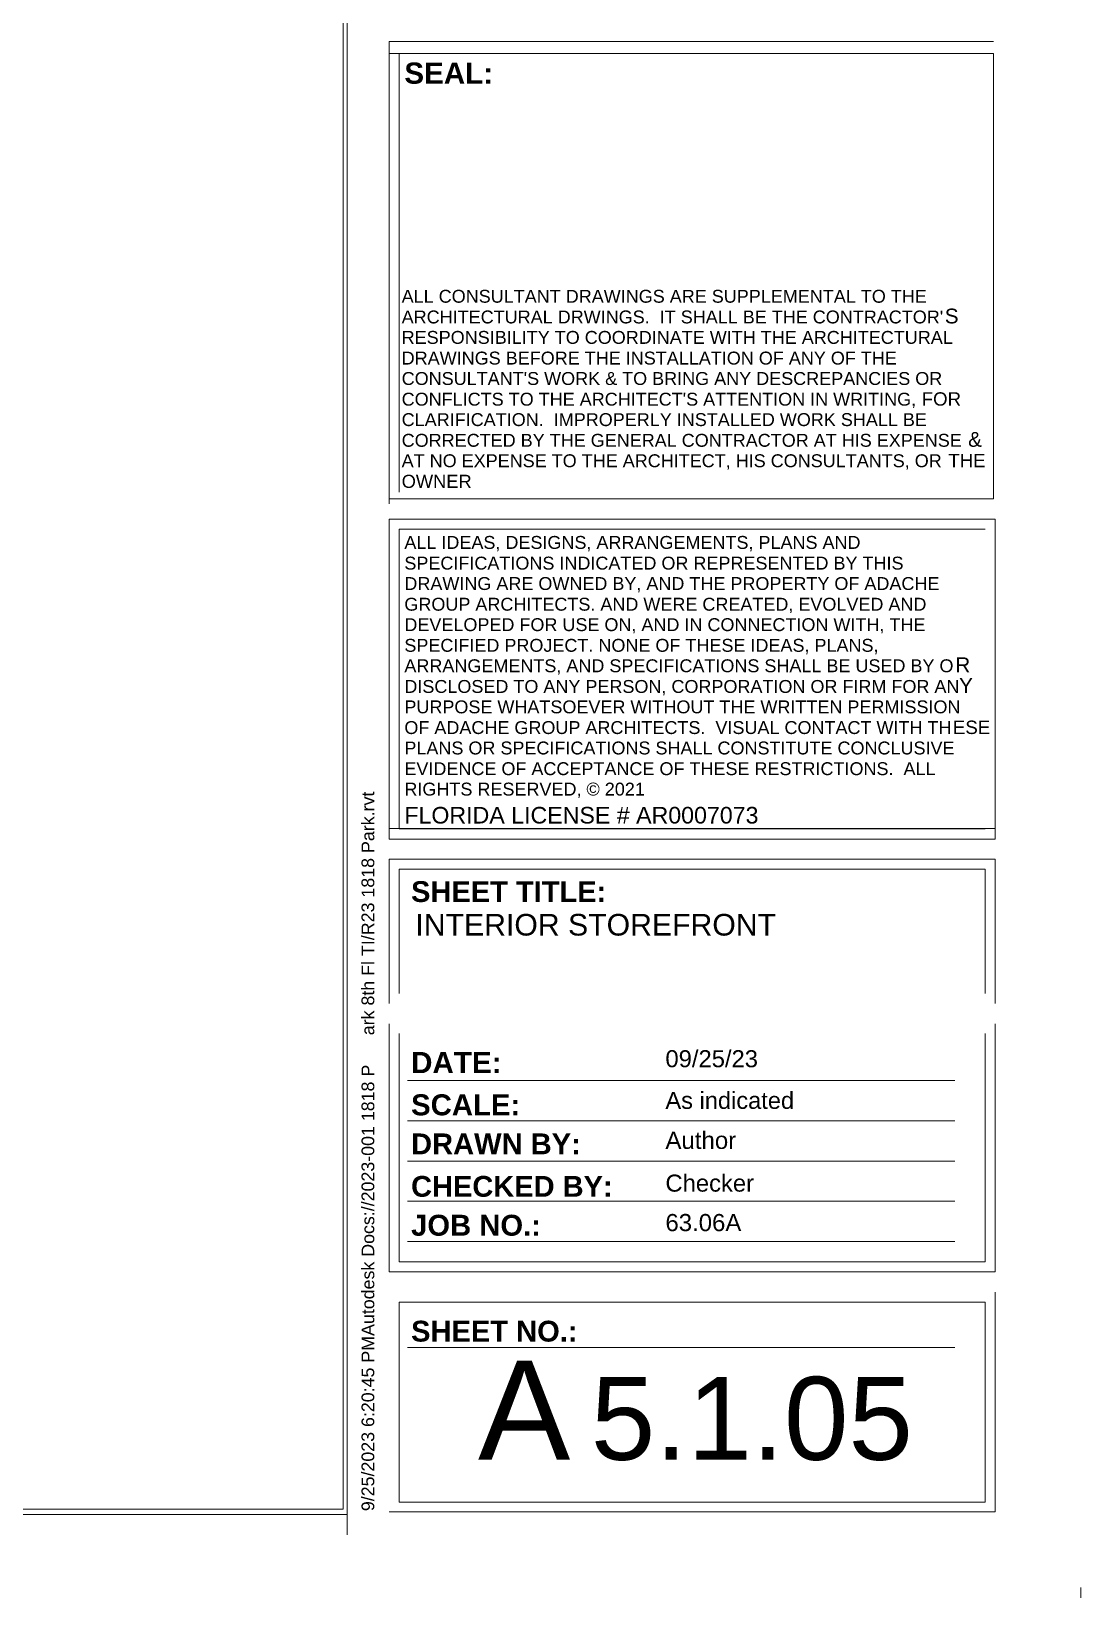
# Model space of a CAD drawing. Header units: inches. Extents: x -6061 to 13621, y -296 to 7483.
# Drawn here: x 13308.1 to 13621, y -233.4 to 233.5 of the extents above; entities that cross this region are included whole.
import ezdxf

# ---------------------------------------------------------------- set-up
doc = ezdxf.new("R2010")
doc.units = ezdxf.units.IN
doc.header["$MEASUREMENT"] = 0
doc.layers.get('0').update_dxf_attribs({"linetype": 'CONTINUOUS'})
doc.styles.add('Arial$001H0', font='arial.ttf')
doc.styles.add('Arial$101H0', font='arialbd.ttf')

msp = doc.modelspace()

# ---------------------------------------------------------------- linework, layer by layer
at = {"color": 7, "linetype": 'Continuous', "lineweight": 9, "true_color": 0x000007}
for p, q in [((13401.05302, 893.58786), (13401.05302, -207.01576)), ((13402.25438, -208.61757), (13402.25438, 895.18967)), ((13594.95212, 230.43854), (13414.82859, 230.43854)), ((13414.82859, 230.43854), (13414.82859, 92.60279)), ((13417.79194, 96.12677), (13417.79194, 226.91456)), ((13417.79194, 226.91456), (13591.98877, 226.91456)), ((13595.43266, 88.11772), (13414.82859, 88.11772)), ((13414.82859, 88.11772), (13414.82859, -7.27006)), ((13417.79194, -4.22662), (13417.79194, 85.07429)), ((13417.79194, 85.07429), (13592.46931, 85.07429)), ((13595.43266, -7.27006), (13595.43266, 88.11772)), ((13592.46931, -4.22662), (13417.79194, -4.22662)), ((13414.82859, -7.27006), (13595.43266, -7.27006)), ((13595.43266, -13.27685), (13414.82859, -13.27685)), ((13414.82859, -13.27685), (13414.82859, -56.28544)), ((13595.43266, -56.28544), (13595.43266, -13.27685)), ((13417.79194, -53.32209), (13417.79194, -16.24019)), ((13417.79194, -16.24019), (13592.46931, -16.24019)), ((13592.46931, -16.24019), (13592.46931, -53.32209)), ((13414.82859, -62.29223), (13414.82859, -136.29585)), ((13417.79194, -133.25241), (13417.79194, -65.25558)), ((13592.46931, -65.25558), (13592.46931, -133.25241)), ((13595.43266, -136.29585), (13595.43266, -62.29223)), ((13592.46931, -133.25241), (13417.79194, -133.25241)), ((13414.82859, -136.29585), (13595.43266, -136.29585)), ((13595.43266, -207.81666), (13595.43266, -142.30264)), ((13417.79194, -204.85332), (13417.79194, -145.26599)), ((13417.79194, -145.26599), (13592.46931, -145.26599)), ((13592.46931, -145.26599), (13592.46931, -204.85332)), ((13592.46931, -204.85332), (13417.79194, -204.85332)), ((11961.58651, -208.61757), (13402.25438, -208.61757)), ((13401.05302, -207.01576), (11963.18832, -207.01576)), ((13414.82859, -207.81666), (13595.43266, -207.81666))]:
    msp.add_line(p, q, dxfattribs=at)
at = {"color": 8, "linetype": 'Continuous', "lineweight": 9, "true_color": 0x7f7f7f}
for p, q in [((13414.82859, 226.83447), (13594.95212, 226.83447)), ((13414.82859, 94.12451), (13414.82859, 226.83447)), ((13594.95212, 226.83447), (13594.95212, 94.12451)), ((13594.95212, 94.12451), (13414.82859, 94.12451)), ((13414.82859, 88.11772), (13595.43266, 88.11772)), ((13414.82859, -4.14653), (13414.82859, 88.11772)), ((13595.43266, 88.11772), (13595.43266, -4.14653)), ((13595.43266, -4.14653), (13414.82859, -4.14653)), ((13414.82859, -13.27685), (13595.43266, -13.27685)), ((13414.82859, -56.28544), (13414.82859, -13.27685)), ((13595.43266, -13.27685), (13595.43266, -56.28544)), ((13414.82859, -136.29585), (13414.82859, -62.29223)), ((13595.43266, -62.29223), (13595.43266, -136.29585)), ((13420.27474, -79.27142), (13583.41909, -79.27142)), ((13420.27474, -91.28499), (13583.41909, -91.28499)), ((13420.27474, -103.21847), (13583.41909, -103.21847)), ((13420.27474, -115.23205), (13583.41909, -115.23205)), ((13420.27474, -127.24562), (13583.41909, -127.24562)), ((13595.43266, -136.29585), (13414.82859, -136.29585)), ((13595.43266, -142.30264), (13595.43266, -207.81666)), ((13420.27474, -158.80128), (13583.41909, -158.80128)), ((13402.25438, -208.61757), (11955.57972, -208.61757)), ((13402.25438, -214.62436), (13402.25438, -208.61757)), ((13595.43266, -207.81666), (13414.82859, -207.81666)), ((13620.98153, -230.32209), (13620.98153, -233.36553))]:
    msp.add_line(p, q, dxfattribs=at)

# ---------------------------------------------------------------- texts
at = {"color": 7, "true_color": 0x000007}
for s, height, style, p in [('SEAL:', 6.312805, 'Arial$101H0', (13419.31313, 217.86424)), ('ALL CONSULTANT DRAWINGS ARE SUPPLEMENTAL TO THE', 3.8429493, 'Arial$001H0', (13418.50954, 152.59047)), ("ARCHITECTURAL DRWINGS.  IT SHALL BE THE CONTRACTOR'", 3.8429623, 'Arial$001H0', (13418.50954, 146.42351)), ('S ', 4.412982, 'Arial$001H0', (13580.45484, 146.42351)), ('RESPONSIBILITY TO COORDINATE WITH THE ARCHITECTURAL', 3.8429465, 'Arial$001H0', (13418.5122, 140.33664)), ('DRAWINGS BEFORE THE INSTALLATION OF ANY OF THE ', 3.8433302, 'Arial$001H0', (13418.5122, 134.16968)), ("CONSULTANT'S WORK & TO BRING ANY DESCREPANCIES OR ", 3.8428401, 'Arial$001H0', (13418.5122, 128.08281)), ("CONFLICTS TO THE ARCHITECT'S ATTENTION IN WRITING, ", 3.8428551, 'Arial$001H0', (13418.5122, 121.91585)), ('FOR ', 3.981058, 'Arial$001H0', (13573.56713, 121.91585)), ('CLARIFICATION.  IMPROPERLY INSTALLED WORK SHALL BE ', 3.8432359, 'Arial$001H0', (13418.5122, 115.82898)), ('CORRECTED BY THE GENERAL CONTRACTOR AT HIS EXPENSE ', 3.8426369, 'Arial$001H0', (13418.5122, 109.66202)), ('& ', 4.404327, 'Arial$001H0', (13587.423, 109.66202)), ('AT NO EXPENSE TO THE ARCHITECT, HIS CONSULTANTS, OR', 3.8425222, 'Arial$001H0', (13418.50955, 103.57514)), (' THE ', 3.975272, 'Arial$001H0', (13579.97478, 103.57514)), ('OWNER', 3.8993, 'Arial$001H0', (13418.5122, 97.40819)), ('ALL IDEAS, DESIGNS, ARRANGEMENTS, PLANS AND ', 3.8427023, 'Arial$001H0', (13419.31305, 79.22755)), ('SPECIFICATIONS INDICATED OR REPRESENTED BY THIS ', 3.843009, 'Arial$001H0', (13419.31571, 73.06059)), ('DRAWING ARE OWNED BY, AND THE PROPERTY OF ADACHE ', 3.8424641, 'Arial$001H0', (13419.31571, 66.97371)), ('GROUP ARCHITECTS. AND WERE CREATED, EVOLVED AND ', 3.8423773, 'Arial$001H0', (13419.31571, 60.80675)), ('DEVELOPED FOR USE ON, AND IN CONNECTION WITH, THE ', 3.8426902, 'Arial$001H0', (13419.31571, 54.71987)), ('SPECIFIED PROJECT. NONE OF THESE IDEAS, PLANS, ', 3.842743, 'Arial$001H0', (13419.31571, 48.55291)), ('R ', 4.427085, 'Arial$001H0', (13583.58152, 42.46603)), ('ARRANGEMENTS, AND SPECIFICATIONS SHALL BE USED BY O', 3.8423856, 'Arial$001H0', (13419.31305, 42.46603)), ('DISCLOSED TO ANY PERSON, CORPORATION OR FIRM FOR AN', 3.8425652, 'Arial$001H0', (13419.31572, 36.29906)), ('Y ', 4.468762, 'Arial$001H0', (13584.70254, 36.29906)), ('PURPOSE WHATSOEVER WITHOUT THE WRITTEN PERMISSION ', 3.8429414, 'Arial$001H0', (13419.31572, 30.21219)), ('ESE ', 3.992677, 'Arial$001H0', (13582.86076, 24.04522)), ('OF ADACHE GROUP ARCHITECTS.  VISUAL CONTACT WITH TH', 3.8429741, 'Arial$001H0', (13419.31572, 24.04522)), ('PLANS OR SPECIFICATIONS SHALL CONSTITUTE CONCLUSIVE', 3.8428703, 'Arial$001H0', (13419.31572, 17.95834)), ('EVIDENCE OF ACCEPTANCE OF THESE RESTRICTIONS.  ALL ', 3.8429731, 'Arial$001H0', (13419.31572, 11.79138)), ('RIGHTS RESERVED, © 2021', 3.8448029, 'Arial$001H0', (13419.31572, 5.7045)), ('FLORIDA LICENSE # AR0007073', 4.9455335, 'Arial$001H0', (13419.31305, -2.62489)), ('SHEET TITLE:', 6.1986798, 'Arial$101H0', (13421.31539, -26.01125)), ('INTERIOR STOREFRONT', 6.4462919, 'Arial$001H0', (13422.59671, -36.02262)), ('09/25/23', 5.076072, 'Arial$001H0', (13497.16108, -75.26695)), ('DATE:', 6.319214, 'Arial$101H0', (13421.31539, -77.02888)), ('SCALE:', 6.263845, 'Arial$101H0', (13421.31539, -89.6031)), ('As indicated', 5.0425284, 'Arial$001H0', (13497.1544, -87.68097)), ('DRAWN BY:', 6.211036, 'Arial$101H0', (13421.31539, -101.21624)), ('Author', 5.129693, 'Arial$001H0', (13497.1544, -99.61445)), ('Checker', 5.080268, 'Arial$001H0', (13497.16108, -112.34884)), ('CHECKED BY:', 6.1954497, 'Arial$101H0', (13421.31539, -113.87055)), ('JOB NO.:', 6.237866, 'Arial$101H0', (13421.31539, -125.48364)), ('63.06A', 5.112349, 'Arial$001H0', (13497.16108, -124.12214)), ('SHEET NO.:', 6.210032, 'Arial$101H0', (13421.31539, -157.0393)), ('A', 29.56993, 'Arial$001H0', (13441.25793, -192.27912)), ('5.1.05', 24.732976, 'Arial$001H0', (13474.89586, -192.27912))]:
    msp.add_text(s, height=height, dxfattribs=dict(at, style=style)).set_placement(p)
at = {"color": 7, "true_color": 0x000007, "style": 'Arial$001H0'}
for s, height, p in [('ark 8th Fl TI/R23 1818 Park.rvt', 3.8023911, (13410.34296, -65.73618)), ('9/25/2023 6:20:45 PMAutodesk Docs://2023-001 1818 P', 3.7989739, (13410.34296, -207.5764))]:
    msp.add_text(s, height=height, rotation=90, dxfattribs=at).set_placement(p)

doc.saveas('drawing.dxf')
